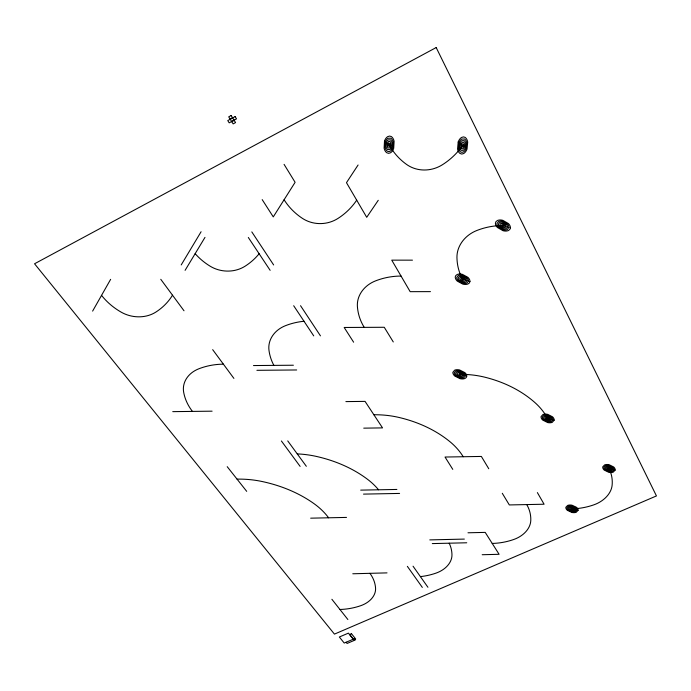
<?xml version="1.0" encoding="UTF-8"?>
<svg xmlns="http://www.w3.org/2000/svg" width="691" height="691" viewBox="0 0 691 691"><rect width="100%" height="100%" fill="white"/><g stroke="black" fill="none" stroke-linecap="round" stroke-linejoin="round"><path stroke-width="1.04" d="M92.62 311.105L110.638 279.337M181.206 264.929L201.09 231.744M185.093 270.345L204.985 237.376M358.085 165.002L346.476 182.674L366.714 217.302L378.253 200.295M230.138 119.102L232.556 117.79M231.735 121.651L234.154 120.329M482.188 554.726L499.101 554.303L485.212 532.39L467.988 532.787M352.781 573.772L387.02 572.882M429.793 539.896L464.343 539.092M432.298 543.592L466.745 542.78M310.665 518.172L346.511 517.412M360.693 490.126L396.884 489.444M363.509 494.117L399.588 493.426M363.734 428.152L382.538 427.893L365.055 401.385L345.88 401.601M172.75 411.646L212.094 411.171M253.485 365.556L293.39 365.228M256.905 370.316L296.664 369.97M430.45 291.628L410.169 291.671L391.745 260.144L412.458 260.161M346.113 642.25L347.081 643.451L355.26 639.97L354.302 638.76L344.213 643.045L339.341 637.007L348.402 633.129L353.239 639.192M227.209 466.675L246.696 491.353M331.887 599.278L347.867 619.516M160.77 279.294L184.005 310.777M212.673 349.646L233.904 378.409M281.401 440.988L300.127 466.408M287.732 440.901L306.338 466.304M407.353 566.344L422.339 587.419M413.045 566.197L427.928 587.272M248.319 237.479L270.146 270.328M293.684 305.724L313.731 335.886M251.809 231.9L273.636 264.947M300.542 305.698L320.451 335.852M262.191 199.621L273.273 216.896L295.109 182.303L284.07 164.354M353.619 342.2L344.178 327.474L384.256 327.275L393.283 341.95M452.778 469.362L445.03 457.036L481.359 456.44L488.762 468.74M502.279 493.279L509.319 504.94L544.093 504.223L537.373 492.597M462.625 145.525A68.081 64.272 -28.9 0 1 442.456 164.717A31.769 29.454 -26.7 0 1 406.515 164.398A68.34 63.356 -33.7 0 1 389.102 144.747M284.096 199.751A65.887 61.542 -8.3 0 0 302.373 218.339A30.862 28.426 -3.9 0 0 337.873 218.494A66.232 61.862 0.5 0 0 356.694 200.165M195.156 253.666A65.109 58.7 6.8 0 0 210.064 266.147A30.559 27.07 7.6 0 0 245.167 266.156A65.766 58.7 11.5 0 0 259.125 253.744M101.551 295.359A64.807 55.643 12.7 0 0 121.21 312.168A30.43 25.679 12.5 0 0 155.916 312.047A65.567 55.548 15.4 0 0 172.5 295.195M462.625 279.259A62.855 53.734 -24.4 0 1 456.95 257.346A29.687 25.636 -21.9 0 1 476.781 230.518A61.637 52.386 -21.1 0 1 502.944 225.542M364.252 327.379A60.851 52.248 -13.8 0 1 357.402 306.528A28.841 24.841 -10.8 0 1 375.481 280.909A59.901 50.797 -11.2 0 1 401.056 276.063M273.878 365.384A59.702 50.426 -5 0 1 268.972 350.225A28.374 23.909 -2.3 0 1 285.547 325.651A58.899 48.949 -3.5 0 1 304.005 321.263M192.452 411.404A59.011 48.344 1.4 0 1 183.685 392.358A28.106 22.881 3.4 0 1 198.844 368.787A58.286 46.91 2 0 1 223.392 364.166M459.817 374.341A86.885 68.003 -12.5 0 1 484.901 377.217A128.664 98.968 -11.1 0 1 534.825 402.499A86.366 67.044 -13.3 0 1 547.626 418.452M373.883 414.764A85.321 65.878 -7.4 0 1 398.871 417.424A126.539 95.824 -6.5 0 1 449.677 441.48A84.751 65.014 -8.3 0 1 463.22 456.742M297.251 453.901A84.198 63.555 -3.1 0 1 315.752 456.285A124.985 92.447 -2.6 0 1 367.353 479.174A83.568 62.795 -4 0 1 378.556 489.789M237.039 479.131A83.637 61.948 -0.7 0 1 261.872 481.463A124.19 90.132 -0.5 0 1 313.964 503.618A82.972 61.249 -1.6 0 1 328.614 517.792M608.952 468.533A53.656 39.793 -16.7 0 1 612.14 485.108A25.489 18.769 -17.9 0 1 593.819 504.845A54.511 40.734 -18.2 0 1 571.975 508.844M526.732 504.577A52.473 38.791 -12.4 0 1 530.783 520.487A24.893 18.32 -13.7 0 1 513.681 539.516A53.216 39.75 -13.7 0 1 492.217 543.437M449.202 543.195A51.549 37.668 -8.5 0 1 451.966 554.769A24.418 17.819 -9.7 0 1 436.004 573.124A52.205 38.627 -9.4 0 1 420.396 576.605M369.918 573.331A50.84 36.459 -5 0 1 375.559 588.006A24.055 17.266 -6.1 0 1 360.676 605.713A51.445 37.4 -5.7 0 1 339.937 609.479M384.49 141.223L384.118 148.159A10.434 9.76 -21 0 0 385.077 150.802A6.66 6.228 -20.2 0 0 386.839 152.771L388.627 153.342L390.475 152.806A6.66 6.236 -19.4 0 0 392.453 150.871A10.434 9.795 -19 0 0 393.706 148.263L394.103 141.327A10.451 9.812 -19.3 0 0 393.153 138.666A7.091 6.66 -20.1 0 0 391.279 136.533L389.586 136.075L387.72 136.619A6.677 6.262 -21 0 0 385.733 138.58A10.451 9.786 -21.3 0 0 384.49 141.223M385.414 141.931L385.112 147.477A8.352 7.817 -20.8 0 0 385.88 149.593A5.329 4.984 -20.2 0 0 387.288 151.174L388.722 151.631L390.208 151.199A5.329 4.992 -19.6 0 0 391.788 149.653A8.352 7.834 -19.2 0 0 392.782 147.554L393.11 142.009A8.361 7.851 -19.5 0 0 392.341 139.884A5.675 5.321 -20.1 0 0 390.847 138.183L387.997 138.252A5.347 5.01 -20.8 0 0 386.407 139.815A8.361 7.834 -21.1 0 0 385.414 141.931M386.338 142.631L386.114 146.794A6.262 5.865 -20.7 0 0 386.684 148.384A3.999 3.74 -20.2 0 0 387.746 149.567L389.931 149.593A3.999 3.749 -19.7 0 0 391.115 148.427A6.262 5.873 -19.5 0 0 391.866 146.855L392.108 142.7A6.271 5.882 -19.7 0 0 391.529 141.102A4.25 3.991 -20.1 0 0 390.406 139.832L388.273 139.876A4.008 3.757 -20.7 0 0 387.081 141.05A6.271 5.873 -20.9 0 0 386.338 142.631M387.262 143.339L387.496 147.174L388.195 147.969L389.655 147.978L390.951 146.155L390.726 142.32L389.974 141.474L388.549 141.508L387.262 143.339M388.187 144.048L388.299 145.965L389.379 146.362L390.026 145.456L389.914 143.538L388.826 143.132L388.187 144.048M458.193 142.018L457.554 148.911A10.486 9.536 -30.3 0 0 458.401 151.536A6.685 6.089 -29.8 0 0 460.068 153.497L461.813 154.058L463.661 153.532A6.685 6.098 -29.4 0 0 465.682 151.605A10.477 9.57 -29.3 0 0 467.03 149.006L467.695 142.121A10.495 9.596 -29.7 0 0 466.866 139.478A7.126 6.504 -30.2 0 0 465.095 137.362L463.436 136.904L461.571 137.449A6.711 6.124 -30.6 0 0 459.532 139.401A10.503 9.562 -30.6 0 0 458.193 142.018M459.083 142.726L458.574 148.237A8.387 7.636 -30.2 0 0 459.247 150.336A5.347 4.872 -29.8 0 0 460.577 151.908L461.968 152.357L463.454 151.934A5.347 4.88 -29.5 0 0 465.078 150.396A8.387 7.653 -29.5 0 0 466.149 148.315L466.684 142.804A8.396 7.67 -29.7 0 0 466.01 140.688A5.701 5.2 -30.1 0 0 464.602 139.003L461.787 139.064A5.364 4.897 -30.5 0 0 460.154 140.627A8.404 7.644 -30.5 0 0 459.083 142.726M459.964 143.426L459.584 147.554A6.297 5.727 -30.2 0 0 460.085 149.135A4.016 3.654 -29.8 0 0 461.087 150.31L463.246 150.336A4.016 3.662 -29.6 0 0 464.464 149.178A6.288 5.744 -29.6 0 0 465.268 147.615L465.665 143.486A6.297 5.753 -29.8 0 0 465.164 141.897A4.267 3.896 -30.1 0 0 464.102 140.636L461.994 140.688A4.025 3.671 -30.3 0 0 460.767 141.854A6.297 5.735 -30.4 0 0 459.964 143.426M460.854 144.125L460.932 147.934L461.597 148.72L463.039 148.738L464.387 146.924L464.317 143.106L463.609 142.268L462.201 142.303L460.854 144.125M461.735 144.825L461.778 146.725L462.832 147.131C463.955 146.492 464.076 143.547 462.409 143.909L461.735 144.825M464.093 279.682L462.668 280.226L461.147 278.801L462.59 278.283L464.093 279.682M465.561 280.114L464.784 281.151L462.702 281.202L460.517 280.019L459.679 278.335L460.465 277.359L462.547 277.307L464.741 278.49L465.561 280.114M467.021 280.546L465.855 282.092A3.697 3.179 -18.8 0 1 464.335 282.377A5.796 4.984 -18.9 0 1 462.737 282.17L459.463 280.399A5.796 4.984 -18.8 0 1 458.556 279.259A3.93 3.377 -18.7 0 1 458.202 277.877L459.385 276.409A3.697 3.179 -18.4 0 1 460.914 276.115A5.787 4.967 -18.3 0 1 462.512 276.331L465.794 278.11A5.778 4.958 -18.4 0 1 466.693 279.25A3.697 3.17 -18.6 0 1 467.021 280.546M468.481 280.978L466.935 283.034A4.932 4.232 -18.8 0 1 464.905 283.422A7.731 6.651 -19 0 1 462.78 283.146L458.401 280.788A7.739 6.66 -18.9 0 1 457.2 279.259A5.243 4.509 -18.7 0 1 456.725 277.419L458.297 275.459A4.932 4.241 -18.4 0 1 460.336 275.07A7.705 6.616 -18.2 0 1 462.478 275.346L466.848 277.722A7.705 6.608 -18.3 0 1 468.04 279.25A4.923 4.224 -18.6 0 1 468.481 280.978M469.949 281.41L469.414 282.93L468.006 283.975A6.159 5.286 -18.9 0 1 465.466 284.459A9.674 8.309 -19.1 0 1 462.815 284.113L457.347 281.168A9.674 8.327 -19 0 1 455.844 279.259A6.556 5.64 -18.7 0 1 455.239 276.961L455.801 275.562L457.209 274.5A6.159 5.295 -18.3 0 1 459.765 274.016A9.631 8.266 -18.1 0 1 462.434 274.37L467.911 277.341A9.622 8.257 -18.3 0 1 469.396 279.25A6.15 5.278 -18.6 0 1 469.949 281.41M504.43 226L502.953 226.57L501.441 225.05L502.927 224.506L504.43 226M505.924 226.467L505.104 227.555L502.97 227.607L500.759 226.337L499.938 224.549L500.776 223.513L502.91 223.469L505.121 224.739L505.924 226.467M507.41 226.933L506.183 228.566A3.835 3.325 -25.4 0 1 504.62 228.859A6.012 5.226 -25.6 0 1 502.988 228.635L499.671 226.743A6.012 5.226 -25.5 0 1 498.772 225.525A4.068 3.541 -25.3 0 1 498.444 224.057L499.688 222.502A3.826 3.334 -25.1 0 1 501.26 222.2A5.986 5.208 -24.9 0 1 502.901 222.433L506.218 224.333A5.986 5.2 -24.9 0 1 507.108 225.551A3.826 3.325 -25.2 0 1 507.41 226.933M508.904 227.391L507.263 229.567A5.105 4.44 -25.4 0 1 505.173 229.965A8.016 6.97 -25.7 0 1 503.005 229.662L498.582 227.14A8.016 6.979 -25.6 0 1 497.39 225.516A5.433 4.725 -25.4 0 1 496.941 223.564L498.6 221.491A5.105 4.44 -25 0 1 500.699 221.085A7.981 6.945 -24.8 0 1 502.884 221.396L507.306 223.936A7.981 6.936 -24.8 0 1 508.49 225.56A5.096 4.431 -25.1 0 1 508.904 227.391M510.39 227.857L509.803 229.472L508.334 230.569A6.383 5.545 -25.5 0 1 505.726 231.07A10.02 8.715 -25.8 0 1 503.013 230.69L497.494 227.538A10.028 8.733 -25.7 0 1 496 225.516A6.789 5.917 -25.4 0 1 495.43 223.072L496.034 221.586L497.511 220.472A6.383 5.554 -25 0 1 500.137 219.971A9.976 8.672 -24.7 0 1 502.867 220.36L508.403 223.539A9.968 8.655 -24.8 0 1 509.88 225.568A6.374 5.528 -25.1 0 1 510.39 227.857M461.208 374.712C457.744 376.82 458.556 370.912 461.208 374.712M462.59 375.083L462.391 375.628C460.629 376.932 457.442 375.705 457.027 373.546L457.243 373.045C458.979 371.749 462.149 372.95 462.59 375.083M463.972 375.455L462.875 376.845A3.481 2.842 -14.8 0 1 461.441 377.113A5.459 4.457 -14.9 0 1 459.93 376.94L456.829 375.386A5.459 4.457 -14.8 0 1 455.974 374.375A3.705 3.023 -14.7 0 1 455.637 373.149L456.751 371.818A3.481 2.842 -14.6 0 1 458.193 371.551A5.45 4.44 -14.5 0 1 459.705 371.723L462.806 373.287A5.45 4.44 -14.5 0 1 463.661 374.297A3.481 2.833 -14.7 0 1 463.972 375.455M465.354 375.826L463.894 377.675A4.647 3.783 -14.9 0 1 461.977 378.037A7.281 5.943 -14.9 0 1 459.964 377.804L455.835 375.731A7.29 5.951 -14.9 0 1 454.695 374.384A4.941 4.034 -14.7 0 1 454.237 372.743L455.723 370.981A4.647 3.792 -14.5 0 1 457.649 370.618A7.264 5.917 -14.4 0 1 459.67 370.851L463.808 372.941A7.256 5.908 -14.5 0 1 464.939 374.289A4.638 3.775 -14.7 0 1 465.354 375.826M466.736 376.198L466.235 377.562L464.905 378.504A5.804 4.733 -14.9 0 1 462.512 378.953A9.104 7.437 -15 0 1 459.999 378.668L454.833 376.085A9.113 7.446 -14.9 0 1 453.417 374.392A6.176 5.044 -14.7 0 1 452.838 372.345L454.695 370.143A5.804 4.733 -14.5 0 1 457.105 369.694A9.078 7.394 -14.4 0 1 459.636 369.979L464.81 372.587A9.069 7.385 -14.5 0 1 466.218 374.28A5.796 4.716 -14.7 0 1 466.736 376.198M548.93 418.798L547.618 419.273L546.313 418.09L547.635 417.64L548.93 418.798M550.235 419.143L549.492 420.016L547.609 420.085L545.683 419.117L545 417.718L545.76 416.889L547.643 416.828L549.57 417.796L550.235 419.143M551.539 419.489L550.416 420.793A3.386 2.626 -18.3 0 1 549.025 421.052A5.303 4.12 -18.4 0 1 547.592 420.897L544.707 419.454A5.303 4.12 -18.4 0 1 543.947 418.504A3.593 2.79 -18.3 0 1 543.687 417.355L544.819 416.112A3.377 2.626 -18.1 0 1 546.218 415.852A5.286 4.103 -18.1 0 1 547.661 416.008L550.546 417.459A5.286 4.103 -18.1 0 1 551.297 418.409A3.377 2.617 -18.2 0 1 551.539 419.489M552.843 419.834L551.349 421.57A4.509 3.498 -18.4 0 1 549.492 421.916A7.074 5.493 -18.4 0 1 547.583 421.709L543.739 419.783A7.074 5.502 -18.4 0 1 542.72 418.521A4.794 3.731 -18.3 0 1 542.366 416.984L543.886 415.326A4.509 3.507 -18.1 0 1 545.743 414.98A7.048 5.476 -18 0 1 547.669 415.187L551.513 417.131A7.048 5.468 -18.1 0 1 552.524 418.392A4.5 3.49 -18.2 0 1 552.843 419.834M554.147 420.18L552.282 422.348A5.64 4.371 -18.4 0 1 549.958 422.78A8.845 6.867 -18.5 0 1 547.574 422.521L542.763 420.111A8.845 6.884 -18.4 0 1 541.494 418.539A5.994 4.664 -18.3 0 1 541.053 416.621L542.945 414.54A5.632 4.379 -18.1 0 1 545.277 414.108A8.81 6.841 -18 0 1 547.678 414.367L552.489 416.794A8.802 6.824 -18 0 1 553.75 418.375A5.632 4.362 -18.2 0 1 554.147 420.18M573.193 509.146L571.949 509.569L570.826 508.87C570.585 507.54 573.176 508.058 573.193 509.146M574.411 509.44L573.694 510.217L571.932 510.286L570.144 509.448L569.522 508.222L570.248 507.479L572.018 507.401L573.806 508.248L574.411 509.44M575.629 509.733L574.558 510.891A3.179 2.315 -16.8 0 1 573.254 511.133A4.975 3.636 -16.8 0 1 571.906 511.012L569.229 509.751A4.984 3.636 -16.8 0 1 568.529 508.922A3.377 2.47 -16.7 0 1 568.296 507.902L569.375 506.797A3.179 2.323 -16.7 0 1 570.688 506.555A4.967 3.628 -16.6 0 1 572.036 506.684L574.722 507.945A4.967 3.628 -16.6 0 1 575.422 508.775A3.17 2.315 -16.7 0 1 575.629 509.733M576.847 510.027L575.422 511.573A4.232 3.092 -16.8 0 1 573.677 511.893A6.642 4.854 -16.9 0 1 571.889 511.729L568.313 510.053A6.642 4.854 -16.8 0 1 567.38 508.947A4.5 3.291 -16.8 0 1 567.069 507.591L568.512 506.106A4.232 3.092 -16.6 0 1 570.265 505.786A6.625 4.837 -16.6 0 1 572.062 505.959L575.638 507.643A6.616 4.828 -16.6 0 1 576.57 508.749A4.232 3.084 -16.7 0 1 576.847 510.027M578.065 510.321L576.277 512.256A5.295 3.861 -16.8 0 1 574.1 512.653A8.301 6.064 -16.9 0 1 571.863 512.446L567.397 510.355A8.309 6.072 -16.9 0 1 566.223 508.965A5.632 4.12 -16.8 0 1 565.843 507.272L567.648 505.423A5.295 3.87 -16.6 0 1 569.833 505.017A8.275 6.038 -16.5 0 1 572.079 505.233L576.553 507.341A8.275 6.029 -16.6 0 1 577.711 508.731A5.286 3.852 -16.7 0 1 578.065 510.321M610.188 468.843L608.909 469.293L607.778 468.55C607.544 467.159 610.205 467.703 610.188 468.843M611.423 469.163L610.68 469.975L608.875 470.044L607.069 469.154L606.473 467.859L607.225 467.081L609.039 467.012L610.835 467.902L611.423 469.163M612.658 469.474L611.535 470.692A3.274 2.418 -19.3 0 1 610.196 470.942A5.122 3.792 -19.4 0 1 608.831 470.804L606.128 469.474A5.131 3.792 -19.4 0 1 605.437 468.593A3.472 2.574 -19.3 0 1 605.23 467.522L606.361 466.356A3.265 2.418 -19.2 0 1 607.709 466.114A5.113 3.783 -19.1 0 1 609.073 466.252L611.785 467.591A5.113 3.775 -19.2 0 1 612.468 468.472A3.265 2.41 -19.3 0 1 612.658 469.474M613.893 469.794L612.399 471.417A4.362 3.222 -19.4 0 1 610.611 471.746A6.841 5.062 -19.4 0 1 608.788 471.564L605.186 469.785A6.841 5.062 -19.4 0 1 604.262 468.61A4.638 3.429 -19.3 0 1 603.986 467.185L605.497 465.63A4.362 3.222 -19.2 0 1 607.285 465.302A6.815 5.036 -19.1 0 1 609.117 465.492L612.727 467.28A6.815 5.036 -19.1 0 1 613.643 468.446A4.353 3.213 -19.2 0 1 613.893 469.794M615.128 470.105L613.254 472.134A5.45 4.025 -19.4 0 1 611.025 472.549A8.551 6.323 -19.5 0 1 608.754 472.316L604.245 470.096A8.551 6.331 -19.4 0 1 603.088 468.636A5.796 4.293 -19.3 0 1 602.742 466.848L604.625 464.905A5.45 4.034 -19.2 0 1 606.871 464.49A8.517 6.297 -19.1 0 1 609.16 464.732L613.668 466.969A8.517 6.288 -19.1 0 1 614.817 468.429A5.442 4.016 -19.2 0 1 615.128 470.105M231.131 115.527L228.712 116.848L233.152 123.896L235.562 122.583L231.131 115.527M235.104 116.589L227.771 120.597L229.187 122.843L236.521 118.843L235.104 116.589M436.185 47.549L34.55 263.772L334.444 634.113L656.45 495.931L436.185 47.549M351.46 633.673L349.646 634.45L353.878 639.745L355.684 638.976L351.46 633.673"/></g></svg>
